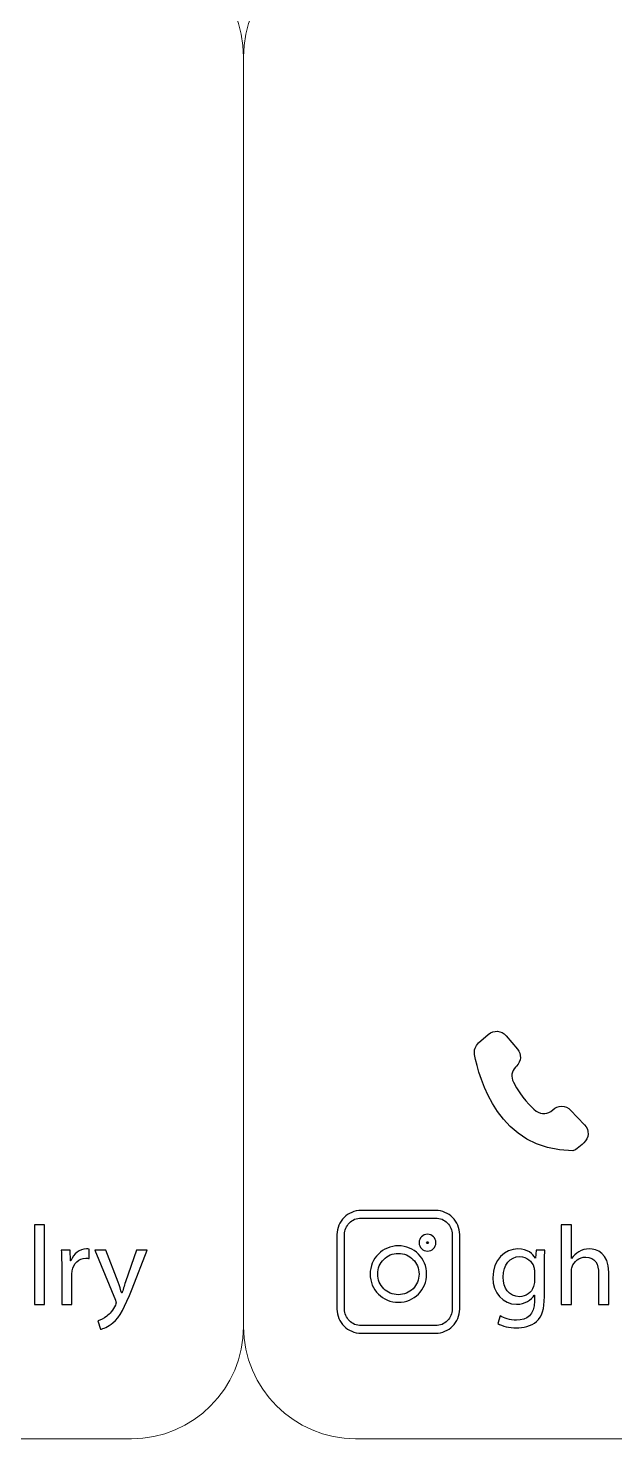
# Model space of a CAD drawing. Header units: millimetres. Extents: x -576 to 618, y 160 to 343.
# Drawn here: x 293.4 to 309.02, y 223.7 to 261.28 of the extents above; entities that cross this region are included whole.
import ezdxf

# ---------------------------------------------------------------- set-up
doc = ezdxf.new("R2010")
doc.units = ezdxf.units.MM
doc.header["$MEASUREMENT"] = 0
doc.layers.add('Layer 1', color=7, linetype='Continuous')

msp = doc.modelspace()

# ---------------------------------------------------------------- linework, layer by layer
at = {"layer": 'Layer 1', "color": 250, "lineweight": 18}
for points in [[(262.3217, 263.5001), (262.3217, 263.5001), (296.1517, 263.5001), (296.1517, 263.5001), (297.7957, 263.5001), (299.1367, 262.1591), (299.1367, 260.5151), (299.1367, 260.5151), (299.1367, 226.6851), (299.1367, 226.6851), (299.1367, 225.0411), (297.7957, 223.7001), (296.1517, 223.7001), (296.1517, 223.7001), (262.3217, 223.7001), (262.3217, 223.7001), (260.6777, 223.7001), (259.3367, 225.0411), (259.3367, 226.6851), (259.3367, 226.6851), (259.3367, 260.5151), (259.3367, 260.5151), (259.3367, 262.1591), (260.6777, 263.5001), (262.3217, 263.5001)], [(302.1217, 263.5001), (302.1217, 263.5001), (335.9517, 263.5001), (335.9517, 263.5001), (337.5957, 263.5001), (338.9367, 262.1591), (338.9367, 260.5151), (338.9367, 260.5151), (338.9367, 226.6851), (338.9367, 226.6851), (338.9367, 225.0411), (337.5957, 223.7001), (335.9517, 223.7001), (335.9517, 223.7001), (302.1217, 223.7001), (302.1217, 223.7001), (300.4777, 223.7001), (299.1367, 225.0411), (299.1367, 226.6851), (299.1367, 226.6851), (299.1367, 260.5151), (299.1367, 260.5151), (299.1367, 262.1591), (300.4777, 263.5001), (302.1217, 263.5001)]]:
    msp.add_open_spline(points, degree=3, knots=[0, 0, 0, 0, 0.125, 0.125, 0.125, 0.25, 0.25, 0.25, 0.375, 0.375, 0.375, 0.5, 0.5, 0.5, 0.625, 0.625, 0.625, 0.75, 0.75, 0.75, 0.875, 0.875, 0.875, 1, 1, 1, 1], dxfattribs=at)
at = {"layer": 'Layer 1', "color": 230}
for points, knots in [([(306.3781, 233.6016), (306.3781, 233.6016), (306.4074, 233.6304), (306.4074, 233.6304), (306.5313, 233.7527), (306.5407, 233.9498), (306.428, 234.0828), (306.428, 234.0828), (306.1285, 234.4381), (306.1285, 234.4381), (306.0077, 234.5811), (305.7934, 234.5967), (305.6533, 234.4734), (305.6533, 234.4734), (305.3956, 234.2463), (305.3956, 234.2463), (305.307, 234.1683), (305.2667, 234.05), (305.2886, 233.9337), (305.405, 233.309), (305.926, 231.372), (307.9057, 231.372), (307.9503, 231.372), (308.0779, 231.4753), (308.1984, 231.5824), (308.3394, 231.7084), (308.3488, 231.9253), (308.2187, 232.0619), (308.2187, 232.0619), (307.8455, 232.4541), (307.8455, 232.4541), (307.7166, 232.5898), (307.501, 232.5927), (307.3684, 232.46), (307.2502, 232.3417), (307.0639, 232.3284), (306.931, 232.4295), (306.7709, 232.5511), (306.5534, 232.7779), (306.321, 233.1998), (306.2486, 233.3312), (306.2714, 233.4966), (306.3781, 233.6016)], [0, 0, 0, 0, 0.0714286, 0.0714286, 0.0714286, 0.1428571, 0.1428571, 0.1428571, 0.2142857, 0.2142857, 0.2142857, 0.2857143, 0.2857143, 0.2857143, 0.3571429, 0.3571429, 0.3571429, 0.4285714, 0.4285714, 0.4285714, 0.5, 0.5, 0.5, 0.5714286, 0.5714286, 0.5714286, 0.6428571, 0.6428571, 0.6428571, 0.7142857, 0.7142857, 0.7142857, 0.7857143, 0.7857143, 0.7857143, 0.8571429, 0.8571429, 0.8571429, 0.9285714, 0.9285714, 0.9285714, 1, 1, 1, 1]), ([(304.2485, 226.5125), (304.2485, 226.5125), (302.2676, 226.5125), (302.2676, 226.5125), (302.0899, 226.5125), (301.9287, 226.5848), (301.8122, 226.7012), (301.6952, 226.8178), (301.623, 226.979), (301.623, 227.1569), (301.623, 227.1569), (301.623, 229.1382), (301.623, 229.1382), (301.623, 229.316), (301.6951, 229.477), (301.8117, 229.5937), (301.9288, 229.7107), (302.0899, 229.7829), (302.2676, 229.7829), (302.2676, 229.7829), (304.2485, 229.7829), (304.2485, 229.7829), (304.4263, 229.7829), (304.5874, 229.7107), (304.704, 229.5941), (304.821, 229.477), (304.8932, 229.316), (304.8932, 229.1382), (304.8932, 229.1382), (304.8932, 227.1569), (304.8932, 227.1569), (304.8932, 226.979), (304.8209, 226.8178), (304.7044, 226.7012), (304.5874, 226.5848), (304.4263, 226.5125), (304.2485, 226.5125)], [0, 0, 0, 0, 0.0833333, 0.0833333, 0.0833333, 0.1666667, 0.1666667, 0.1666667, 0.25, 0.25, 0.25, 0.3333333, 0.3333333, 0.3333333, 0.4166667, 0.4166667, 0.4166667, 0.5, 0.5, 0.5, 0.5833333, 0.5833333, 0.5833333, 0.6666667, 0.6666667, 0.6666667, 0.75, 0.75, 0.75, 0.8333333, 0.8333333, 0.8333333, 0.9166667, 0.9166667, 0.9166667, 1, 1, 1, 1]), ([(293.571, 229.4022), (293.571, 229.4022), (293.8406, 229.4022), (293.8406, 229.4022), (293.8406, 229.4022), (293.8406, 227.2793), (293.8406, 227.2793), (293.8406, 227.2793), (293.571, 227.2793), (293.571, 227.2793), (293.571, 227.2793), (293.571, 229.4022), (293.571, 229.4022)], [0, 0, 0, 0, 0.25, 0.25, 0.25, 0.5, 0.5, 0.5, 0.75, 0.75, 0.75, 1, 1, 1, 1]), ([(302.2676, 226.7142), (302.2676, 226.7142), (304.2485, 226.7142), (304.2485, 226.7142), (304.3711, 226.7142), (304.482, 226.7637), (304.562, 226.8436), (304.6419, 226.9239), (304.6915, 227.0346), (304.6915, 227.1569), (304.6915, 227.1569), (304.6915, 229.1382), (304.6915, 229.1382), (304.6915, 229.2608), (304.642, 229.3717), (304.5621, 229.4517), (304.482, 229.5317), (304.3711, 229.5812), (304.2485, 229.5812), (304.2485, 229.5812), (302.2676, 229.5812), (302.2676, 229.5812), (302.145, 229.5812), (302.0341, 229.5317), (301.9541, 229.4517), (301.8741, 229.3717), (301.8246, 229.2608), (301.8246, 229.1382), (301.8246, 229.1382), (301.8246, 227.1569), (301.8246, 227.1569), (301.8246, 227.0346), (301.8742, 226.9239), (301.9544, 226.8438), (302.0341, 226.7637), (302.145, 226.7142), (302.2676, 226.7142)], [0, 0, 0, 0, 0.0833333, 0.0833333, 0.0833333, 0.1666667, 0.1666667, 0.1666667, 0.25, 0.25, 0.25, 0.3333333, 0.3333333, 0.3333333, 0.4166667, 0.4166667, 0.4166667, 0.5, 0.5, 0.5, 0.5833333, 0.5833333, 0.5833333, 0.6666667, 0.6666667, 0.6666667, 0.75, 0.75, 0.75, 0.8333333, 0.8333333, 0.8333333, 0.9166667, 0.9166667, 0.9166667, 1, 1, 1, 1]), ([(307.5963, 229.4023), (307.5963, 229.4023), (307.8662, 229.4023), (307.8662, 229.4023), (307.8662, 229.4023), (307.8662, 228.499), (307.8662, 228.499), (307.8662, 228.499), (307.8721, 228.499), (307.8721, 228.499), (307.9152, 228.5742), (307.9826, 228.6401), (308.0653, 228.6847), (308.1451, 228.7296), (308.24, 228.7592), (308.3414, 228.7592), (308.5407, 228.7592), (308.8597, 228.6401), (308.8597, 228.1405), (308.8597, 228.1405), (308.8597, 227.2794), (308.8597, 227.2794), (308.8597, 227.2794), (308.5897, 227.2794), (308.5897, 227.2794), (308.5897, 227.2794), (308.5897, 228.1106), (308.5897, 228.1106), (308.5897, 228.3436), (308.5008, 228.5411), (308.2462, 228.5411), (308.0715, 228.5411), (307.9336, 228.4214), (307.8846, 228.2778), (307.8694, 228.2423), (307.8662, 228.2032), (307.8662, 228.1524), (307.8662, 228.1524), (307.8662, 227.2794), (307.8662, 227.2794), (307.8662, 227.2794), (307.5963, 227.2794), (307.5963, 227.2794), (307.5963, 227.2794), (307.5963, 229.4023), (307.5963, 229.4023)], [0, 0, 0, 0, 0.0666667, 0.0666667, 0.0666667, 0.1333333, 0.1333333, 0.1333333, 0.2, 0.2, 0.2, 0.2666667, 0.2666667, 0.2666667, 0.3333333, 0.3333333, 0.3333333, 0.4, 0.4, 0.4, 0.4666667, 0.4666667, 0.4666667, 0.5333333, 0.5333333, 0.5333333, 0.6, 0.6, 0.6, 0.6666667, 0.6666667, 0.6666667, 0.7333333, 0.7333333, 0.7333333, 0.8, 0.8, 0.8, 0.8666667, 0.8666667, 0.8666667, 0.9333333, 0.9333333, 0.9333333, 1, 1, 1, 1]), ([(304.2599, 228.9245), (304.2599, 228.8624), (304.2347, 228.8061), (304.194, 228.7654), (304.1534, 228.7247), (304.097, 228.6995), (304.0349, 228.6995), (303.9728, 228.6995), (303.9165, 228.7247), (303.8758, 228.7654), (303.8351, 228.8061), (303.8099, 228.8624), (303.8099, 228.9245), (303.8099, 228.9866), (303.8351, 229.0429), (303.8758, 229.0836), (303.9165, 229.1243), (303.9728, 229.1495), (304.0349, 229.1495), (304.097, 229.1495), (304.1534, 229.1243), (304.194, 229.0836), (304.2347, 229.0429), (304.2599, 228.9866), (304.2599, 228.9245)], [0, 0, 0, 0, 0.125, 0.125, 0.125, 0.25, 0.25, 0.25, 0.375, 0.375, 0.375, 0.5, 0.5, 0.5, 0.625, 0.625, 0.625, 0.75, 0.75, 0.75, 0.875, 0.875, 0.875, 1, 1, 1, 1]), ([(304.0515, 228.908), (304.0556, 228.9121), (304.0583, 228.9181), (304.0583, 228.9245), (304.0583, 228.931), (304.0556, 228.9369), (304.0515, 228.9411), (304.0473, 228.9452), (304.0414, 228.9479), (304.0349, 228.9479), (304.0285, 228.9479), (304.0225, 228.9452), (304.0184, 228.9411), (304.0142, 228.9369), (304.0116, 228.931), (304.0116, 228.9245), (304.0116, 228.9181), (304.0142, 228.9121), (304.0184, 228.908), (304.0225, 228.9038), (304.0285, 228.9012), (304.0349, 228.9012), (304.0414, 228.9012), (304.0473, 228.9038), (304.0515, 228.908)], [0, 0, 0, 0, 0.125, 0.125, 0.125, 0.25, 0.25, 0.25, 0.375, 0.375, 0.375, 0.5, 0.5, 0.5, 0.625, 0.625, 0.625, 0.75, 0.75, 0.75, 0.875, 0.875, 0.875, 1, 1, 1, 1]), ([(294.2948, 228.2752), (294.2948, 228.4456), (294.2914, 228.5922), (294.2823, 228.7264), (294.2823, 228.7264), (294.5186, 228.7264), (294.5186, 228.7264), (294.5186, 228.7264), (294.5276, 228.4425), (294.5276, 228.4425), (294.5276, 228.4425), (294.5401, 228.4425), (294.5401, 228.4425), (294.6075, 228.6368), (294.7697, 228.7595), (294.951, 228.7595), (294.9816, 228.7595), (295.0031, 228.7563), (295.0277, 228.7504), (295.0277, 228.7504), (295.0277, 228.5024), (295.0277, 228.5024), (295, 228.5083), (294.9722, 228.5114), (294.9357, 228.5114), (294.7453, 228.5114), (294.6106, 228.371), (294.5738, 228.1735), (294.5675, 228.1376), (294.5613, 228.0958), (294.5613, 228.0509), (294.5613, 228.0509), (294.5613, 227.2796), (294.5613, 227.2796), (294.5613, 227.2796), (294.2948, 227.2796), (294.2948, 227.2796), (294.2948, 227.2796), (294.2948, 228.2752), (294.2948, 228.2752)], [0, 0, 0, 0, 0.0769231, 0.0769231, 0.0769231, 0.1538462, 0.1538462, 0.1538462, 0.2307692, 0.2307692, 0.2307692, 0.3076923, 0.3076923, 0.3076923, 0.3846154, 0.3846154, 0.3846154, 0.4615385, 0.4615385, 0.4615385, 0.5384615, 0.5384615, 0.5384615, 0.6153846, 0.6153846, 0.6153846, 0.6923077, 0.6923077, 0.6923077, 0.7692308, 0.7692308, 0.7692308, 0.8461538, 0.8461538, 0.8461538, 0.9230769, 0.9230769, 0.9230769, 1, 1, 1, 1]), ([(295.4722, 228.7265), (295.4722, 228.7265), (295.7969, 227.8716), (295.7969, 227.8716), (295.8306, 227.7758), (295.8678, 227.6622), (295.8921, 227.5755), (295.8921, 227.5755), (295.898, 227.5755), (295.898, 227.5755), (295.9258, 227.6622), (295.9564, 227.7726), (295.9932, 227.8775), (295.9932, 227.8775), (296.2875, 228.7265), (296.2875, 228.7265), (296.2875, 228.7265), (296.5726, 228.7265), (296.5726, 228.7265), (296.5726, 228.7265), (296.168, 227.695), (296.168, 227.695), (295.9748, 227.1989), (295.8429, 226.9446), (295.6591, 226.7892), (295.5274, 226.6756), (295.3954, 226.6307), (295.328, 226.6185), (295.328, 226.6185), (295.2604, 226.8401), (295.2604, 226.8401), (295.328, 226.8609), (295.4166, 226.9028), (295.4965, 226.9683), (295.5702, 227.0253), (295.6619, 227.1271), (295.7236, 227.2616), (295.7358, 227.2884), (295.7449, 227.3093), (295.7449, 227.3243), (295.7449, 227.3392), (295.7387, 227.3602), (295.7265, 227.3933), (295.7265, 227.3933), (295.1779, 228.7265), (295.1779, 228.7265), (295.1779, 228.7265), (295.4722, 228.7265), (295.4722, 228.7265)], [0, 0, 0, 0, 0.0625, 0.0625, 0.0625, 0.125, 0.125, 0.125, 0.1875, 0.1875, 0.1875, 0.25, 0.25, 0.25, 0.3125, 0.3125, 0.3125, 0.375, 0.375, 0.375, 0.4375, 0.4375, 0.4375, 0.5, 0.5, 0.5, 0.5625, 0.5625, 0.5625, 0.625, 0.625, 0.625, 0.6875, 0.6875, 0.6875, 0.75, 0.75, 0.75, 0.8125, 0.8125, 0.8125, 0.875, 0.875, 0.875, 0.9375, 0.9375, 0.9375, 1, 1, 1, 1]), ([(304.0115, 228.0887), (304.0115, 227.8814), (303.9271, 227.6932), (303.7907, 227.5569), (303.6548, 227.4204), (303.4666, 227.3361), (303.2588, 227.3361), (303.0511, 227.3361), (302.8628, 227.4205), (302.7267, 227.5565), (302.5905, 227.6927), (302.5063, 227.881), (302.5063, 228.0887), (302.5063, 228.2963), (302.5906, 228.4844), (302.7267, 228.6207), (302.8629, 228.7574), (303.0511, 228.8416), (303.2588, 228.8416), (303.4663, 228.8416), (303.6546, 228.7572), (303.791, 228.6207), (303.9272, 228.4844), (304.0115, 228.2963), (304.0115, 228.0887)], [0, 0, 0, 0, 0.125, 0.125, 0.125, 0.25, 0.25, 0.25, 0.375, 0.375, 0.375, 0.5, 0.5, 0.5, 0.625, 0.625, 0.625, 0.75, 0.75, 0.75, 0.875, 0.875, 0.875, 1, 1, 1, 1]), ([(303.6487, 227.6992), (303.7483, 227.7985), (303.8098, 227.9364), (303.8098, 228.0887), (303.8098, 228.2412), (303.7481, 228.3793), (303.6484, 228.479), (303.5491, 228.5784), (303.4112, 228.64), (303.2588, 228.64), (303.1067, 228.64), (302.9689, 228.5783), (302.8692, 228.4786), (302.7696, 228.3792), (302.7079, 228.2412), (302.7079, 228.0887), (302.7079, 227.9367), (302.7696, 227.7988), (302.8693, 227.6991), (302.9689, 227.5995), (303.1067, 227.5378), (303.2588, 227.5378), (303.411, 227.5378), (303.5488, 227.5995), (303.6487, 227.6992)], [0, 0, 0, 0, 0.125, 0.125, 0.125, 0.25, 0.25, 0.25, 0.375, 0.375, 0.375, 0.5, 0.5, 0.5, 0.625, 0.625, 0.625, 0.75, 0.75, 0.75, 0.875, 0.875, 0.875, 1, 1, 1, 1]), ([(307.1606, 228.7265), (307.1546, 228.6219), (307.1484, 228.5052), (307.1484, 228.3289), (307.1484, 228.3289), (307.1484, 227.4887), (307.1484, 227.4887), (307.1484, 227.157), (307.081, 226.9533), (306.9369, 226.8278), (306.7927, 226.6965), (306.5843, 226.6544), (306.3971, 226.6544), (306.2192, 226.6544), (306.0232, 226.6965), (305.9035, 226.7742), (305.9035, 226.7742), (305.9712, 226.9745), (305.9712, 226.9745), (306.0692, 226.9146), (306.2223, 226.8609), (306.4065, 226.8609), (306.6822, 226.8609), (306.8848, 227.0013), (306.8848, 227.3664), (306.8848, 227.3664), (306.8848, 227.5274), (306.8848, 227.5274), (306.8848, 227.5274), (306.8785, 227.5274), (306.8785, 227.5274), (306.7958, 227.3932), (306.6364, 227.2855), (306.4065, 227.2855), (306.0383, 227.2855), (305.7749, 227.5904), (305.7749, 227.9911), (305.7749, 228.4815), (306.1028, 228.7595), (306.4433, 228.7595), (306.7006, 228.7595), (306.8417, 228.6279), (306.9063, 228.5084), (306.9063, 228.5084), (306.9122, 228.5084), (306.9122, 228.5084), (306.9122, 228.5084), (306.9247, 228.7265), (306.9247, 228.7265), (306.9247, 228.7265), (307.1606, 228.7265), (307.1606, 228.7265)], [0, 0, 0, 0, 0.0588235, 0.0588235, 0.0588235, 0.1176471, 0.1176471, 0.1176471, 0.1764706, 0.1764706, 0.1764706, 0.2352941, 0.2352941, 0.2352941, 0.2941176, 0.2941176, 0.2941176, 0.3529412, 0.3529412, 0.3529412, 0.4117647, 0.4117647, 0.4117647, 0.4705882, 0.4705882, 0.4705882, 0.5294118, 0.5294118, 0.5294118, 0.5882353, 0.5882353, 0.5882353, 0.6470588, 0.6470588, 0.6470588, 0.7058824, 0.7058824, 0.7058824, 0.7647059, 0.7647059, 0.7647059, 0.8235294, 0.8235294, 0.8235294, 0.8823529, 0.8823529, 0.8823529, 0.9411765, 0.9411765, 0.9411765, 1, 1, 1, 1]), ([(306.8816, 228.1555), (306.8816, 228.2004), (306.8785, 228.2394), (306.8664, 228.2752), (306.817, 228.4275), (306.6853, 228.553), (306.4891, 228.553), (306.2317, 228.553), (306.0477, 228.3408), (306.0477, 228.006), (306.0477, 227.7218), (306.1949, 227.4859), (306.486, 227.4859), (306.6516, 227.4859), (306.8021, 227.5876), (306.8601, 227.7548), (306.8754, 227.7995), (306.8816, 227.8504), (306.8816, 227.8953), (306.8816, 227.8953), (306.8816, 228.1555), (306.8816, 228.1555)], [0, 0, 0, 0, 0.1428571, 0.1428571, 0.1428571, 0.2857143, 0.2857143, 0.2857143, 0.4285714, 0.4285714, 0.4285714, 0.5714286, 0.5714286, 0.5714286, 0.7142857, 0.7142857, 0.7142857, 0.8571429, 0.8571429, 0.8571429, 1, 1, 1, 1])]:
    msp.add_open_spline(points, degree=3, knots=knots, dxfattribs=at)

doc.saveas('drawing.dxf')
